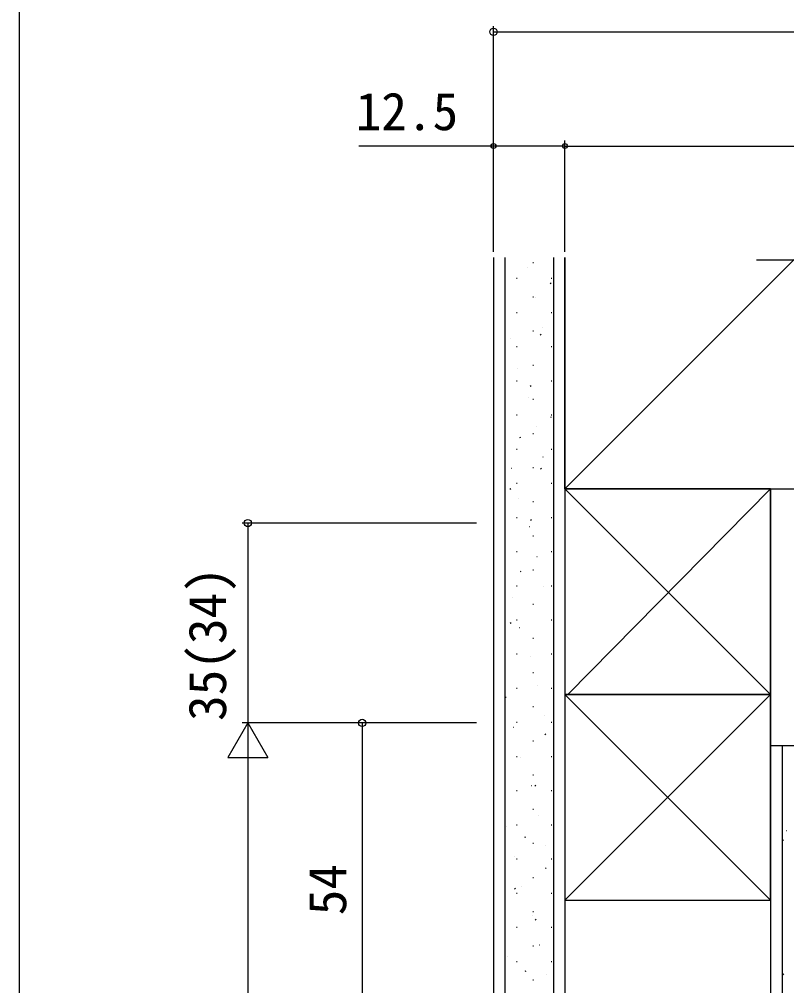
# Model space of a CAD drawing. Units: millimetres, scale not verified. Extents: x -525 to 525, y -808 to 806.
# Drawn here: x -525 to -390.7, y 254.6 to 423.8 of the extents above; entities that cross this region are included whole.
import ezdxf
from ezdxf.enums import TextEntityAlignment as Align

# ---------------------------------------------------------------- set-up
doc = ezdxf.new("R2010")
doc.units = ezdxf.units.MM
doc.header["$LTSCALE"] = 4
for name, color, linetype in [('0-7_YKK_D', 6, 'Continuous'), ('0-8_YKK_ZWAK', 7, 'Continuous'), ('0-9_YSS_K', 3, 'Continuous')]:
    doc.layers.add(name, color=color, linetype=linetype)
doc.styles.add('ＭＳ ゴシック', font='')
doc.styles.get('ＭＳ ゴシック').set_extended_font_data('MS Gothic')

msp = doc.modelspace()

# ---------------------------------------------------------------- linework, layer by layer
at = {"layer": '0-7_YKK_D'}
for p, q in [((-442, 383.1), (-442, 422.6)), ((-442, 421.6), (-312, 421.6)), ((-442, 383.1), (-442, 402.6)), ((-429.5, 383.1), (-429.5, 402.6)), ((-429.5, 383.1), (-429.5, 402.6)), ((-429.5, 401.6), (-324.5, 401.6)), ((-445, 335.6), (-486, 335.6)), ((-485, 335.6), (-485, 300.603)), ((-485, 300.603), (-488.5, 294.541)), ((-445, 300.603), (-486, 300.603)), ((-445, 300.603), (-486, 300.603)), ((-485, 300.603), (-481.5, 294.541)), ((-485, 300.603), (-485, 288.479)), ((-445, 300.603), (-466, 300.603)), ((-465, 300.603), (-465, 246.601)), ((-488.5, 294.541), (-481.5, 294.541)), ((-485, 293.603), (-485, 127.103))]:
    msp.add_line(p, q, dxfattribs=at)
for points in [[(-429.5, 401.6), (-442, 401.6), (-465.55, 401.6)], [(-324.5, 381.6), (-351.998, 381.6), (-395.974, 381.6)]]:
    msp.add_lwpolyline(points, dxfattribs=at)
for centre, radius in [((-442, 421.6), 0.637), ((-442, 401.6), 0.425), ((-429.5, 401.6), 0.425), ((-429.5, 401.6), 0.425), ((-485, 335.6), 0.637), ((-465, 300.603), 0.637)]:
    msp.add_circle(centre, radius, dxfattribs=at)
at = {"layer": '0-8_YKK_ZWAK'}
msp.add_line((-525, 721.6), (-525, -808.4), dxfattribs=at)
at = {"layer": '0-9_YSS_K'}
for p, q in [((-442, 382.1), (-442, 112.103)), ((-440, 382.1), (-440, 112.103)), ((-435.118, 381.201), (-435.018, 381.201)), ((-431.5, 382.1), (-431.5, 112.103)), ((-429.5, 341.6), (-429.5, 382.1)), ((-429.499, 341.601), (-389, 382.1)), ((-435.996, 380.322), (-435.977, 380.329)), ((-437.968, 378.451), (-437.868, 378.451)), ((-432.065, 377.564), (-431.898, 377.675)), ((-431.888, 378.451), (-431.788, 378.451)), ((-435.118, 375.221), (-435.018, 375.221)), ((-434.704, 375.098), (-434.685, 375.105)), ((-437.968, 372.471), (-437.868, 372.471)), ((-431.888, 372.471), (-431.788, 372.471)), ((-435.118, 369.241), (-435.018, 369.241)), ((-433.507, 369.84), (-433.488, 369.847)), ((-438.993, 367.897), (-438.974, 367.904)), ((-433.834, 368.558), (-433.667, 368.668)), ((-437.968, 366.491), (-437.868, 366.491)), ((-431.888, 366.491), (-431.788, 366.491)), ((-431.555, 364.849), (-431.536, 364.856)), ((-437.795, 362.64), (-437.776, 362.646)), ((-435.118, 363.261), (-435.018, 363.261)), ((-437.968, 360.511), (-437.868, 360.511)), ((-431.888, 360.511), (-431.788, 360.511)), ((-435.603, 359.552), (-435.436, 359.662)), ((-435.843, 357.649), (-435.824, 357.656)), ((-435.118, 357.281), (-435.018, 357.281)), ((-437.968, 354.531), (-437.868, 354.531)), ((-431.993, 354.105), (-431.826, 354.216)), ((-431.888, 354.531), (-431.788, 354.531)), ((-434.551, 352.425), (-434.532, 352.431)), ((-437.372, 350.545), (-437.205, 350.656)), ((-435.118, 351.301), (-435.018, 351.301)), ((-437.968, 348.551), (-437.868, 348.551)), ((-431.888, 348.551), (-431.788, 348.551)), ((-433.353, 347.167), (-433.334, 347.173)), ((-438.839, 345.224), (-438.821, 345.231)), ((-435.118, 345.321), (-435.018, 345.321)), ((-433.762, 345.099), (-433.595, 345.209)), ((-437.968, 342.571), (-437.868, 342.571)), ((-431.888, 342.571), (-431.788, 342.571)), ((-439.141, 341.539), (-438.974, 341.649)), ((-429.5, 341.6), (-429.5, 112.103)), ((-429.5, 341.6), (-393.5, 305.6)), ((-429, 305.6), (-393.5, 341.6)), ((-393.5, 341.6), (-393.5, 112.103)), ((-437.642, 339.966), (-437.623, 339.973)), ((-435.118, 339.341), (-435.018, 339.341)), ((-437.968, 336.591), (-437.868, 336.591)), ((-435.531, 336.092), (-435.364, 336.203)), ((-431.888, 336.591), (-431.788, 336.591)), ((-435.69, 334.976), (-435.671, 334.982)), ((-435.118, 333.361), (-435.018, 333.361)), ((-437.968, 330.611), (-437.868, 330.611)), ((-431.888, 330.611), (-431.788, 330.611)), ((-434.398, 329.751), (-434.379, 329.758)), ((-439.978, 327.775), (-439.959, 327.782)), ((-437.3, 327.086), (-437.133, 327.196)), ((-435.118, 327.381), (-435.018, 327.381)), ((-437.968, 324.631), (-437.868, 324.631)), ((-433.2, 324.493), (-433.181, 324.5)), ((-431.888, 324.631), (-431.788, 324.631)), ((-438.686, 322.551), (-438.667, 322.557)), ((-435.118, 321.401), (-435.018, 321.401)), ((-439.069, 318.08), (-438.902, 318.19)), ((-437.968, 318.651), (-437.868, 318.651)), ((-431.888, 318.651), (-431.788, 318.651)), ((-437.488, 317.293), (-437.469, 317.3)), ((-435.118, 315.421), (-435.018, 315.421)), ((-437.968, 312.671), (-437.868, 312.671)), ((-435.536, 312.302), (-435.518, 312.309)), ((-431.888, 312.671), (-431.788, 312.671)), ((-435.118, 309.441), (-435.018, 309.441)), ((-437.968, 306.691), (-437.868, 306.691)), ((-434.244, 307.078), (-434.226, 307.085)), ((-431.888, 306.691), (-431.788, 306.691)), ((-439.825, 305.102), (-439.806, 305.108)), ((-429.5, 269.6), (-393.5, 305.6)), ((-429.5, 305.6), (-393.5, 269.6)), ((-435.118, 303.461), (-435.018, 303.461)), ((-433.047, 301.82), (-433.028, 301.827)), ((-438.533, 299.877), (-438.514, 299.884)), ((-437.968, 300.711), (-437.868, 300.711)), ((-431.888, 300.711), (-431.788, 300.711)), ((-433.001, 298.589), (-432.834, 298.699)), ((-435.118, 297.481), (-435.018, 297.481)), ((-381, 296.599), (-393.5, 296.599)), ((-391.456, 296.6), (-391.5, 112.103)), ((-437.968, 294.731), (-437.868, 294.731)), ((-437.335, 294.62), (-437.316, 294.626)), ((-431.888, 294.731), (-431.788, 294.731)), ((-435.118, 291.501), (-435.018, 291.501)), ((-435.383, 289.629), (-435.364, 289.636)), ((-434.77, 289.582), (-434.603, 289.693)), ((-437.968, 288.751), (-437.868, 288.751)), ((-431.888, 288.751), (-431.788, 288.751)), ((-435.118, 285.521), (-435.018, 285.521)), ((-434.091, 284.405), (-434.072, 284.411)), ((-437.968, 282.771), (-437.868, 282.771)), ((-431.888, 282.771), (-431.788, 282.771)), ((-439.671, 282.428), (-439.653, 282.435)), ((-390.756, 281.744), (-390.737, 281.751)), ((-436.539, 280.576), (-436.372, 280.686)), ((-435.118, 279.541), (-435.018, 279.541)), ((-391.43, 280.008), (-391.263, 280.118)), ((-432.893, 279.147), (-432.874, 279.153)), ((-438.379, 277.204), (-438.361, 277.211)), ((-437.968, 276.791), (-437.868, 276.791)), ((-431.888, 276.791), (-431.788, 276.791)), ((-432.929, 275.13), (-432.762, 275.24)), ((-435.118, 273.561), (-435.018, 273.561)), ((-438.308, 271.57), (-438.141, 271.68)), ((-437.968, 270.811), (-437.868, 270.811)), ((-437.182, 271.946), (-437.163, 271.953)), ((-431.888, 270.811), (-431.788, 270.811)), ((-435.118, 267.581), (-435.018, 267.581)), ((-435.23, 266.956), (-435.211, 266.962)), ((-434.698, 266.123), (-434.531, 266.234)), ((-437.968, 264.831), (-437.868, 264.831)), ((-431.888, 264.831), (-431.788, 264.831)), ((-440, 262.614), (-439.91, 262.674)), ((-435.118, 261.601), (-435.018, 261.601)), ((-433.938, 261.731), (-433.919, 261.738)), ((-439.518, 259.755), (-439.499, 259.762)), ((-437.968, 258.851), (-437.868, 258.851)), ((-436.467, 257.117), (-436.3, 257.227)), ((-431.888, 258.851), (-431.788, 258.851)), ((-435.118, 255.621), (-435.018, 255.621)), ((-432.74, 256.473), (-432.721, 256.48)), ((-391.358, 256.549), (-391.191, 256.659))]:
    msp.add_line(p, q, dxfattribs=at)
msp.add_lwpolyline([(-429.5, 382.1), (-429.5, 341.6), (-324.5, 341.6), (-324.5, 382.1)], dxfattribs=at)
for points in [[(-429.5, 305.6), (-393.5, 305.6), (-393.5, 341.6), (-429.5, 341.6)], [(-429.5, 269.6), (-393.5, 269.6), (-393.5, 305.6), (-429.5, 305.6)]]:
    msp.add_lwpolyline(points, close=True, dxfattribs=at)

# ---------------------------------------------------------------- texts
at = {"layer": '0-7_YKK_D', "style": 'ＭＳ ゴシック'}
msp.add_text('12.5', height=6.598, dxfattribs=at).set_placement((-466.131, 402.4), align=Align.BOTTOM_LEFT)
for s, p in [('35(34)', (-486.823, 300.945)), ('54', (-465.8, 266.929))]:
    msp.add_text(s, height=6.598, rotation=90, dxfattribs=at).set_placement(p, align=Align.BOTTOM_LEFT)

doc.saveas('drawing.dxf')
